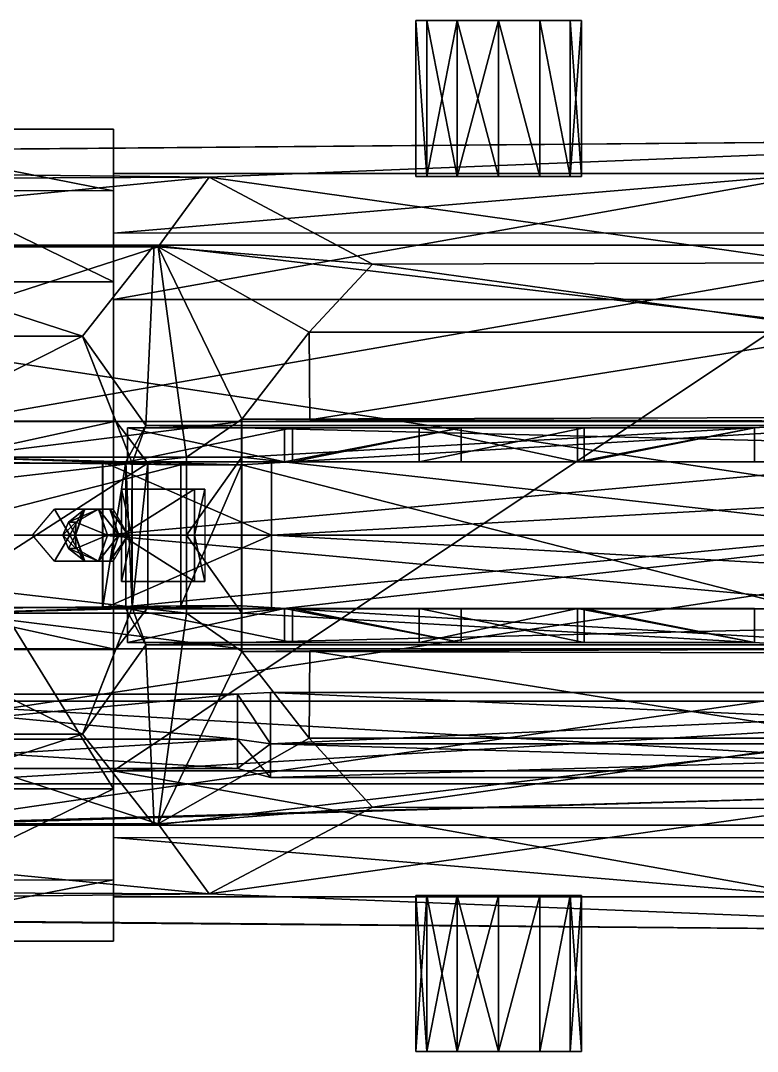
# Model space of a CAD drawing. Extents: x -4.92 to 4.89, y -0.62 to 0.62.
# Drawn here: x -1.31 to -0.809, y -0.351 to 0.35 of the extents above; entities that cross this region are included whole.
import ezdxf

# ---------------------------------------------------------------- set-up
doc = ezdxf.new("R2010")
doc.units = 0

msp = doc.modelspace()

# ---------------------------------------------------------------- linework, layer by layer
for points in [[(-1.03383, 0.24373, 2.25031), (-1.04137, 0.34972, 2.22217), (-1.04137, 0.24373, 2.22217)], [(-1.04137, 0.34972, 2.22217), (-1.03383, 0.24373, 2.19403), (-1.04137, 0.24373, 2.22217)], [(-1.03383, 0.24373, 2.25031), (-1.03383, 0.34972, 2.25031), (-1.04137, 0.34972, 2.22217)], [(-1.04137, 0.34972, 2.22217), (-1.03383, 0.34972, 2.19403), (-1.03383, 0.24373, 2.19403)], [(-1.03383, 0.34972, 2.19403), (-1.04137, 0.34972, 2.22217), (-0.98509, 0.34972, 2.27845)], [(-1.04137, 0.34972, 2.22217), (-1.03383, 0.34972, 2.25031), (-0.98509, 0.34972, 2.27845)], [(-1.01323, 0.34972, 2.27091), (-1.03383, 0.24373, 2.25031), (-1.01323, 0.24373, 2.27091)], [(-1.03383, 0.34972, 2.19403), (-0.98509, 0.34972, 2.27845), (-0.98509, 0.34972, 2.16589)], [(-1.03383, 0.34972, 2.19403), (-1.01323, 0.24373, 2.17343), (-1.03383, 0.24373, 2.19403)], [(-1.01323, 0.34972, 2.27091), (-1.03383, 0.34972, 2.25031), (-1.03383, 0.24373, 2.25031)], [(-0.98509, 0.34972, 2.16589), (-1.01323, 0.34972, 2.17343), (-1.03383, 0.34972, 2.19403)], [(-1.03383, 0.34972, 2.25031), (-1.01323, 0.34972, 2.27091), (-0.98509, 0.34972, 2.27845)], [(-1.03383, 0.34972, 2.19403), (-1.01323, 0.34972, 2.17343), (-1.01323, 0.24373, 2.17343)], [(-0.98509, 0.34972, 2.27845), (-1.01323, 0.24373, 2.27091), (-0.98509, 0.24373, 2.27845)], [(-1.01323, 0.34972, 2.17343), (-0.98509, 0.24373, 2.16589), (-1.01323, 0.24373, 2.17343)], [(-0.98509, 0.34972, 2.27845), (-1.01323, 0.34972, 2.27091), (-1.01323, 0.24373, 2.27091)], [(-1.01323, 0.34972, 2.17343), (-0.98509, 0.34972, 2.16589), (-0.98509, 0.24373, 2.16589)], [(-0.98509, 0.34972, 2.16589), (-0.95695, 0.24373, 2.17343), (-0.98509, 0.24373, 2.16589)], [(-0.95695, 0.24373, 2.27091), (-0.98509, 0.34972, 2.27845), (-0.98509, 0.24373, 2.27845)], [(-0.98509, 0.34972, 2.16589), (-0.95695, 0.34972, 2.17343), (-0.95695, 0.24373, 2.17343)], [(-0.95695, 0.24373, 2.27091), (-0.95695, 0.34972, 2.27091), (-0.98509, 0.34972, 2.27845)], [(-0.93635, 0.34972, 2.19403), (-0.95695, 0.34972, 2.17343), (-0.98509, 0.34972, 2.16589)], [(-0.98509, 0.34972, 2.27845), (-0.95695, 0.34972, 2.27091), (-0.93635, 0.34972, 2.25031)], [(-0.93635, 0.34972, 2.25031), (-0.92881, 0.34972, 2.22217), (-0.98509, 0.34972, 2.27845)], [(-0.93635, 0.34972, 2.19403), (-0.98509, 0.34972, 2.16589), (-0.98509, 0.34972, 2.27845)], [(-0.98509, 0.34972, 2.27845), (-0.92881, 0.34972, 2.22217), (-0.93635, 0.34972, 2.19403)], [(-0.95695, 0.34972, 2.17343), (-0.93635, 0.24373, 2.19403), (-0.95695, 0.24373, 2.17343)], [(-0.93635, 0.24373, 2.25031), (-0.95695, 0.34972, 2.27091), (-0.95695, 0.24373, 2.27091)], [(-0.95695, 0.34972, 2.17343), (-0.93635, 0.34972, 2.19403), (-0.93635, 0.24373, 2.19403)], [(-0.93635, 0.24373, 2.25031), (-0.93635, 0.34972, 2.25031), (-0.95695, 0.34972, 2.27091)], [(-0.93635, 0.34972, 2.19403), (-0.92881, 0.24373, 2.22217), (-0.93635, 0.24373, 2.19403)], [(-0.92881, 0.34972, 2.22217), (-0.93635, 0.24373, 2.25031), (-0.92881, 0.24373, 2.22217)], [(-0.93635, 0.34972, 2.19403), (-0.92881, 0.34972, 2.22217), (-0.92881, 0.24373, 2.22217)], [(-0.92881, 0.34972, 2.22217), (-0.93635, 0.34972, 2.25031), (-0.93635, 0.24373, 2.25031)], [(-1.24681, 0.27597, 2.167), (-1.45983, 0.27597, 2.30924), (-1.24681, 0.27597, 2.3064)], [(-1.24681, 0.2341, 2.03777), (-1.45983, 0.27597, 2.1638), (-1.24681, 0.27597, 2.167)], [(-1.24681, 0.17227, 2.40584), (-1.45983, 0.27597, 2.30924), (-1.45983, 0.17227, 2.40868)], [(-1.24681, 0.27597, 2.167), (-1.45983, 0.27597, 2.1638), (-1.45983, 0.27597, 2.30924)], [(-1.24681, 0.2341, 2.03777), (-1.45983, 0.2341, 2.03777), (-1.45983, 0.27597, 2.1638)], [(-1.24681, 0.17227, 2.40584), (-1.24681, 0.27597, 2.3064), (-1.45983, 0.27597, 2.30924)], [(-1.24681, 0.24573, 2.2935), (-1.24681, 0.27597, 2.167), (-1.24681, 0.27597, 2.3064)], [(-1.24681, 0.2341, 2.03777), (-1.24681, 0.27597, 2.167), (-1.24681, 0.24573, 2.17176)], [(-1.24681, 0.24573, 2.2935), (-1.24681, 0.24573, 2.17176), (-1.24681, 0.27597, 2.167)], [(-1.24681, 0.24573, 2.2935), (-1.24681, 0.27597, 2.3064), (-1.24681, 0.17227, 2.40584)], [(-2.22207, 0.25438, 2.04006), (-0.53981, 0.26907, 2.03551), (-2.21262, 0.255, 2.00946)], [(-0.53975, 0, 2.03933), (-0.53981, 0.26907, 2.03551), (-2.22207, 0.25438, 2.04006)], [(-1.18173, 0.24329, 1.94721), (-2.21262, 0.255, 2.00946), (-0.53981, 0.26907, 2.03551)], [(-1.18173, 0.24329, 1.94721), (-0.53981, 0.26907, 2.03551), (-0.76918, 0.18516, 1.71694)], [(-0.53975, 0, 2.03933), (-2.22207, 0.25438, 2.04006), (-2.22207, 0, 2.04006)], [(-1.18173, 0.24329, 1.94721), (-1.71373, 0.24112, 1.94777), (-2.21262, 0.255, 2.00946)], [(-1.24681, 0.2341, 2.03777), (-1.24681, 0.24573, 2.17176), (-1.24681, 0.20531, 2.03777)], [(-1.24681, 0.24573, 2.2935), (-1.24681, 0.17227, 2.40584), (-1.24681, 0.16011, 2.3756)], [(-0.76713, 0.24573, 2.29634), (-1.24681, 0.24573, 2.17176), (-1.24681, 0.24573, 2.2935)], [(-1.24681, 0.20531, 2.03777), (-0.76713, 0.24573, 2.16855), (-0.76713, 0.20531, 2.03777)], [(-0.76713, 0.24573, 2.29634), (-1.24681, 0.16011, 2.3756), (-0.76713, 0.16011, 2.37844)], [(-0.76713, 0.24573, 2.29634), (-0.76713, 0.24573, 2.16855), (-1.24681, 0.24573, 2.17176)], [(-1.24681, 0.20531, 2.03777), (-1.24681, 0.24573, 2.17176), (-0.76713, 0.24573, 2.16855)], [(-0.76713, 0.24573, 2.29634), (-1.24681, 0.24573, 2.2935), (-1.24681, 0.16011, 2.3756)], [(-1.18173, 0.24329, 1.94721), (-1.66994, 0.19602, 1.89573), (-1.71373, 0.24112, 1.94777)], [(-1.18173, 0.24329, 1.94721), (-1.2164, 0.19602, 1.89573), (-1.66994, 0.19602, 1.89573)], [(-1.07074, 0.18421, 1.71835), (-1.2164, 0.19602, 1.89573), (-1.18173, 0.24329, 1.94721)], [(-1.18173, 0.24329, 1.94721), (-0.76918, 0.18516, 1.71694), (-1.07074, 0.18421, 1.71835)], [(-1.38508, 0.19714, 0.54631), (-1.21911, 0.19714, 0.17546), (-1.45871, 0.19714, 0.17699)], [(-1.26786, 0.13517, 0.04775), (-1.45871, 0.19714, 0.17699), (-1.21911, 0.19714, 0.17546)], [(-1.26786, 0.13517, 0.04775), (-1.44246, 0.13517, 0.04775), (-1.45871, 0.19714, 0.17699)], [(-1.35572, 0.07726, 0.6502), (-0.66686, 0.19714, 0.54631), (-1.38508, 0.19714, 0.54631)], [(-1.38508, 0.19714, 0.54631), (-0.66686, 0.19714, 0.54631), (-1.21911, 0.19714, 0.17546)], [(-1.35572, 0.07726, 0.6502), (-0.55903, 0.07726, 0.66343), (-0.66686, 0.19714, 0.54631)], [(-1.26786, 0.13517, 0.04775), (-1.21911, 0.19714, 0.17546), (-1.22468, 0.0745, 0.0974)], [(-0.18799, 0.0745, 0.09654), (-1.22468, 0.0745, 0.0974), (-1.21911, 0.19714, 0.17546)], [(-0.18799, 0.0745, 0.09654), (-1.21911, 0.19714, 0.17546), (-0.15232, 0.19714, 0.16852)], [(-0.15232, 0.19714, 0.16852), (-1.21911, 0.19714, 0.17546), (-0.66686, 0.19714, 0.54631)], [(-1.2164, 0.19602, 1.89573), (-1.65907, 0.05295, 1.85537), (-1.66994, 0.19602, 1.89573)], [(-1.2164, 0.19602, 1.89573), (-1.19719, 0.05295, 1.84699), (-1.65907, 0.05295, 1.85537)], [(-1.11379, 0.13789, 1.66735), (-1.15947, 0.07895, 1.75312), (-1.2164, 0.19602, 1.89573)], [(-1.15947, 0.07895, 1.75312), (-1.19719, 0.05295, 1.84699), (-1.2164, 0.19602, 1.89573)], [(-1.07074, 0.18421, 1.71835), (-1.11379, 0.13789, 1.66735), (-1.2164, 0.19602, 1.89573)], [(-1.07074, 0.18421, 1.71835), (-0.73965, 0.13789, 1.67025), (-1.11379, 0.13789, 1.66735)], [(-1.07074, 0.18421, 1.71835), (-0.76918, 0.18516, 1.71694), (-0.73965, 0.13789, 1.67025)], [(-1.45983, 0.17227, 2.40868), (-1.24681, -0.17227, 2.40584), (-1.24681, 0.17227, 2.40584)], [(-1.45983, 0.17227, 2.40868), (-1.45983, -0.17227, 2.40868), (-1.24681, -0.17227, 2.40584)], [(-1.24681, 0.16011, 2.3756), (-1.24681, 0.17227, 2.40584), (-1.24681, -0.17227, 2.40584)], [(-0.76713, 0.16011, 2.37844), (-1.24681, -0.16011, 2.3756), (-0.76713, -0.16011, 2.37844)], [(-1.24681, 0.16011, 2.3756), (-1.24681, -0.17227, 2.40584), (-1.24681, -0.16011, 2.3756)], [(-0.76713, 0.16011, 2.37844), (-1.24681, 0.16011, 2.3756), (-1.24681, -0.16011, 2.3756)], [(-1.3828, 0.0776, 0.01099), (-1.44246, 0.13517, 0.04775), (-1.26786, 0.13517, 0.04775)], [(-1.3828, 0.0776, 0.01099), (-1.26786, 0.13517, 0.04775), (-1.24517, 0.0776, 0.01214)], [(-1.26786, 0.13517, 0.04775), (-1.22468, 0.0745, 0.0974), (-1.23414, 0.04902, 0.07767)], [(-1.23414, 0.04902, 0.07767), (-1.24517, 0.0776, 0.01214), (-1.26786, 0.13517, 0.04775)], [(-1.11379, 0.13789, 1.66735), (-1.11337, 0.07847, 1.66735), (-1.15947, 0.07895, 1.75312)], [(-0.73965, 0.13789, 1.67025), (-1.11337, 0.07847, 1.66735), (-1.11379, 0.13789, 1.66735)], [(-0.73965, 0.13789, 1.67025), (-0.7354, 0.07754, 1.67649), (-1.11337, 0.07847, 1.66735)], [(-1.24517, 0.0776, 0.01214), (-1.37582, 0.04902, 0.00276), (-1.3828, 0.0776, 0.01099)], [(-1.24517, 0.0776, 0.01214), (-1.2234, 0.04902, 0.00276), (-1.37582, 0.04902, 0.00276)], [(-1.15983, 0.07726, 0.7508), (-1.35572, 0.05295, 0.6502), (-1.15983, 0.04791, 0.7508)], [(-1.15983, 0.07726, 0.7508), (-0.55903, 0.07726, 0.66343), (-1.35572, 0.07726, 0.6502)], [(-1.15983, 0.07726, 0.7508), (-1.35572, 0.07726, 0.6502), (-1.35572, 0.05295, 0.6502)], [(-1.23414, 0.04902, 0.07767), (-1.2234, 0.04902, 0.00276), (-1.24517, 0.0776, 0.01214)], [(-1.15947, 0.07895, 1.75312), (-1.15947, 0.05295, 1.75312), (-1.19719, 0.05295, 1.84699)], [(-1.15983, 0.04791, 0.7508), (-0.67193, -0.07726, 0.74084), (-0.67193, 0.07726, 0.74084)], [(-0.67193, 0.07726, 0.74084), (-1.15983, 0.07726, 0.7508), (-1.15983, 0.04791, 0.7508)], [(-1.15983, 0.07726, 0.7508), (-0.67193, 0.07726, 0.74084), (-0.55903, 0.07726, 0.66343)], [(-0.68513, 0.08019, 1.75029), (-1.15947, 0.05295, 1.75312), (-1.15947, 0.07895, 1.75312)], [(-1.15947, 0.07895, 1.75312), (-0.7354, 0.07754, 1.67649), (-0.68513, 0.08019, 1.75029)], [(-0.68513, 0, 1.75029), (-1.15947, 0.05295, 1.75312), (-0.68513, 0.08019, 1.75029)], [(-1.15947, 0.07895, 1.75312), (-1.11337, 0.07847, 1.66735), (-0.7354, 0.07754, 1.67649)], [(-1.22468, 0.0745, 0.0974), (-1.23834, 0.04993, 0.0974), (-1.23414, 0.04902, 0.07767)], [(-1.22468, 0.0745, 0.0974), (-0.21108, 0.04993, 0.09654), (-1.23834, 0.04993, 0.0974)], [(-1.12517, 0.07293, -0.78622), (-1.23725, 0.04986, -0.78622), (-1.12517, 0.04986, -0.78622)], [(-1.13063, 0.04986, -1.51369), (-1.23725, 0.07293, -0.78622), (-1.13063, 0.07293, -1.51369)], [(-1.13063, 0.07293, -1.51369), (-1.23725, 0.07293, -0.78622), (-1.12517, 0.07293, -0.78622)], [(-1.12517, 0.07293, -0.78622), (-1.23725, 0.07293, -0.78622), (-1.23725, 0.04986, -0.78622)], [(-1.13063, 0.04986, -1.51369), (-1.23725, 0.04986, -0.78622), (-1.23725, 0.07293, -0.78622)], [(-1.22468, 0.0745, 0.0974), (-0.18799, 0.0745, 0.09654), (-0.21108, 0.04993, 0.09654)], [(-1.13063, 0.07293, -1.51369), (-1.12517, 0.07293, -0.78622), (-1.01049, 0.07293, -1.49597)], [(-1.01049, 0.07293, -1.49597), (-1.13063, 0.04986, -1.51369), (-1.13063, 0.07293, -1.51369)], [(-1.01049, 0.07293, -1.49597), (-1.01049, 0.04986, -1.49597), (-1.13063, 0.04986, -1.51369)], [(-1.01049, 0.07293, -1.49597), (-1.12517, 0.04986, -0.78622), (-1.01049, 0.04986, -1.49597)], [(-1.01049, 0.07293, -1.49597), (-1.12517, 0.07293, -0.78622), (-1.12517, 0.04986, -0.78622)], [(-0.9269, 0.07293, -0.78622), (-1.03898, 0.04986, -0.78622), (-0.9269, 0.04986, -0.78622)], [(-0.93134, 0.04986, -1.48429), (-1.03898, 0.07293, -0.78622), (-0.93134, 0.07293, -1.48429)], [(-0.93134, 0.07293, -1.48429), (-1.03898, 0.07293, -0.78622), (-0.9269, 0.07293, -0.78622)], [(-0.9269, 0.07293, -0.78622), (-1.03898, 0.07293, -0.78622), (-1.03898, 0.04986, -0.78622)], [(-0.93134, 0.04986, -1.48429), (-1.03898, 0.04986, -0.78622), (-1.03898, 0.07293, -0.78622)], [(-0.93134, 0.07293, -1.48429), (-0.9269, 0.07293, -0.78622), (-0.8112, 0.07293, -1.46657)], [(-0.8112, 0.07293, -1.46657), (-0.93134, 0.04986, -1.48429), (-0.93134, 0.07293, -1.48429)], [(-0.8112, 0.07293, -1.46657), (-0.8112, 0.04986, -1.46657), (-0.93134, 0.04986, -1.48429)], [(-0.8112, 0.07293, -1.46657), (-0.9269, 0.04986, -0.78622), (-0.8112, 0.04986, -1.46657)], [(-0.8112, 0.07293, -1.46657), (-0.9269, 0.07293, -0.78622), (-0.9269, 0.04986, -0.78622)], [(-1.19719, 0.05295, 1.84699), (-1.65907, 0, 1.85537), (-1.65907, 0.05295, 1.85537)], [(-1.19719, 0.05295, 1.84699), (-1.19719, 0, 1.84699), (-1.65907, 0, 1.85537)], [(-1.35572, 0.05295, 0.6502), (-1.59514, 0.05295, 0.84718), (-1.20092, 0.04791, 0.84502)], [(-1.20092, 0.04791, 0.84502), (-1.59514, 0.05295, 0.84718), (-1.59514, -0.05295, 0.84718)], [(-1.35572, 0.05295, 0.6502), (-1.20092, 0.04791, 0.84502), (-1.15983, 0.04791, 0.7508)], [(-1.25416, -0.04993, 0.22007), (-1.23834, 0.04993, 0.0974), (-1.25416, 0.04993, 0.22007)], [(-1.23834, 0.04993, 0.0974), (-0.21108, 0.04993, 0.21921), (-1.25416, 0.04993, 0.22007)], [(-0.21108, 0.04993, 0.21921), (-1.25416, -0.04993, 0.22007), (-1.25416, 0.04993, 0.22007)], [(-1.25416, -0.04993, 0.22007), (-1.23834, -0.04993, 0.0974), (-1.23834, 0.04993, 0.0974)], [(-0.21108, 0.04993, 0.21921), (-0.21108, -0.04993, 0.21921), (-1.25416, -0.04993, 0.22007)], [(-1.2539, 0.04993, -0.78532), (-1.13936, 0, -1.53497), (-1.2539, 0, -0.78532)], [(-1.2539, 0, -0.78532), (-0.70607, 0.04993, -0.78574), (-1.2539, 0.04993, -0.78532)], [(-1.13936, 0.04993, -1.53497), (-1.2539, 0.04993, -0.78532), (-0.70607, 0.04993, -0.78574)], [(-1.2539, 0.04993, -0.78532), (-1.13936, 0.04993, -1.53497), (-1.13936, 0, -1.53497)], [(-1.2539, 0, -0.78532), (-0.70607, 0, -0.78574), (-0.70607, 0.04993, -0.78574)], [(-1.23834, 0.04993, 0.0974), (-1.23414, -0.04902, 0.07767), (-1.23414, 0.04902, 0.07767)], [(-1.23834, 0.04993, 0.0974), (-1.23834, -0.04993, 0.0974), (-1.23414, -0.04902, 0.07767)], [(-1.23834, 0.04993, 0.0974), (-0.21108, 0.04993, 0.09654), (-0.21108, 0.04993, 0.21921)], [(-1.15947, 0.05295, 1.75312), (-1.19719, 0, 1.84699), (-1.19719, 0.05295, 1.84699)], [(-1.15947, 0.05295, 1.75312), (-1.15947, 0, 1.75312), (-1.19719, 0, 1.84699)], [(-0.68513, 0, 1.75029), (-1.15947, 0, 1.75312), (-1.15947, 0.05295, 1.75312)], [(-1.13936, 0.04993, -1.53497), (-0.70607, 0.04993, -0.78574), (-0.24762, 0.04993, -1.38692)], [(-0.24762, 0.04993, -1.38692), (-1.13936, 0, -1.53497), (-1.13936, 0.04993, -1.53497)], [(-0.24762, 0.04993, -1.38692), (-0.24762, 0, -1.38692), (-1.13936, 0, -1.53497)], [(-1.20092, 0.04791, 0.84502), (-1.59514, -0.05295, 0.84718), (-1.20092, -0.04791, 0.84502)], [(-1.2234, 0.04902, 0.00276), (-1.37582, -0.04902, 0.00276), (-1.37582, 0.04902, 0.00276)], [(-1.2234, 0.04902, 0.00276), (-1.2234, -0.04902, 0.00276), (-1.37582, -0.04902, 0.00276)], [(-1.2234, 0.04902, 0.00276), (-1.23414, -0.04902, 0.07767), (-1.2234, -0.04902, 0.00276)], [(-1.2234, 0.04902, 0.00276), (-1.23414, 0.04902, 0.07767), (-1.23414, -0.04902, 0.07767)], [(-1.15983, 0.04791, 0.7508), (-1.20092, -0.04791, 0.84502), (-1.15983, -0.04791, 0.7508)], [(-1.15983, 0.04791, 0.7508), (-1.20092, 0.04791, 0.84502), (-1.20092, -0.04791, 0.84502)], [(-1.15983, 0.04791, 0.7508), (-1.15983, -0.04791, 0.7508), (-0.67193, -0.07726, 0.74084)], [(-1.19169, 0.03139, -1.2342), (-1.2413, 0, -0.90955), (-1.2413, 0.03139, -0.90955)], [(-1.2413, 0.03139, -0.90955), (-1.23437, 0, -0.90849), (-1.23437, 0.03139, -0.90849)], [(-1.19169, 0.03139, -1.2342), (-1.19169, 0, -1.2342), (-1.2413, 0, -0.90955)], [(-1.2413, 0.03139, -0.90955), (-1.2413, 0, -0.90955), (-1.23437, 0, -0.90849)], [(-1.19169, 0.03139, -1.2342), (-1.2413, 0.03139, -0.90955), (-1.23437, 0.03139, -0.90849)], [(-1.19169, 0.03139, -1.2342), (-1.23437, 0.03139, -0.90849), (-1.18477, 0.03139, -1.23314)], [(-1.18477, 0.03139, -1.23314), (-1.19169, 0, -1.2342), (-1.19169, 0.03139, -1.2342)], [(-1.18477, 0.03139, -1.23314), (-1.18477, 0, -1.23314), (-1.19169, 0, -1.2342)], [(-1.28691, 0.01763, 0.00208), (-1.27643, 0, -0.02704), (-1.30173, 0, 0.00208)], [(-1.26688, 0.01763, -0.03092), (-1.28691, 0.01763, 0.00208), (-1.24699, 0.01763, 0.00208)], [(-1.28691, 0.01763, 0.00208), (-1.26688, 0.01763, -0.03092), (-1.27643, 0, -0.02704)], [(-1.27728, 0.00899, -0.12183), (-1.27254, 0, -0.07491), (-1.26628, 0.01763, -0.07566)], [(-1.27728, 0.00899, -0.12183), (-1.25701, 0.01763, -0.07677), (-1.27226, 0.00899, -0.12487)], [(-1.27728, 0.00899, -0.12183), (-1.26628, 0.01763, -0.07566), (-1.25701, 0.01763, -0.07677)], [(-1.26688, 0.01763, -0.03092), (-1.27254, 0, -0.07491), (-1.27643, 0, -0.02704)], [(-1.26688, 0.01763, -0.03092), (-1.26628, 0.01763, -0.07566), (-1.27254, 0, -0.07491)], [(-1.27226, 0.00899, -0.12487), (-1.25701, 0.01763, -0.07677), (-1.25085, 0, -0.07751)], [(-1.26688, 0.01763, -0.03092), (-1.24699, 0.01763, 0.00208), (-1.24919, 0.01763, -0.03954)], [(-1.26628, 0.01763, -0.07566), (-1.26688, 0.01763, -0.03092), (-1.24919, 0.01763, -0.03954)], [(-1.26628, 0.01763, -0.07566), (-1.24919, 0.01763, -0.03954), (-1.25701, 0.01763, -0.07677)], [(-1.25701, 0.01763, -0.07677), (-1.24307, 0, -0.04328), (-1.25085, 0, -0.07751)], [(-1.25701, 0.01763, -0.07677), (-1.24919, 0.01763, -0.03954), (-1.24307, 0, -0.04328)], [(-1.24919, 0.01763, -0.03954), (-1.23687, 0, 0.00208), (-1.24307, 0, -0.04328)], [(-1.24919, 0.01763, -0.03954), (-1.24699, 0.01763, 0.00208), (-1.23687, 0, 0.00208)], [(-1.28115, 0, -0.12759), (-1.27226, 0.00899, -0.12487), (-1.27253, 0, -0.13279)], [(-1.28115, 0, -0.12759), (-1.27728, 0.00899, -0.12183), (-1.27226, 0.00899, -0.12487)], [(-1.27728, 0.00899, -0.12183), (-1.28115, 0, -0.12759), (-1.27254, 0, -0.07491)], [(-1.27226, 0.00899, -0.12487), (-1.25085, 0, -0.07751), (-1.27253, 0, -0.13279)], [(-0.53975, 0, 2.03933), (-2.22207, -0.25438, 2.04006), (-0.53981, -0.26957, 2.03538)], [(-0.53975, 0, 2.03933), (-2.22207, 0, 2.04006), (-2.22207, -0.25438, 2.04006)], [(-1.65907, 0, 1.85537), (-1.19719, -0.05295, 1.84699), (-1.65907, -0.05295, 1.85537)], [(-1.65907, 0, 1.85537), (-1.19719, 0, 1.84699), (-1.19719, -0.05295, 1.84699)], [(-1.28691, -0.01763, 0.00208), (-1.30173, 0, 0.00208), (-1.27643, 0, -0.02704)], [(-1.28691, -0.01763, 0.00208), (-1.27643, 0, -0.02704), (-1.26688, -0.01763, -0.03092)], [(-1.28115, 0, -0.12759), (-1.27226, -0.00899, -0.12487), (-1.27728, -0.00899, -0.12183)], [(-1.27254, 0, -0.07491), (-1.28115, 0, -0.12759), (-1.27728, -0.00899, -0.12183)], [(-1.28115, 0, -0.12759), (-1.27253, 0, -0.13279), (-1.27226, -0.00899, -0.12487)], [(-1.27254, 0, -0.07491), (-1.27728, -0.00899, -0.12183), (-1.26628, -0.01763, -0.07566)], [(-1.26688, -0.01763, -0.03092), (-1.27643, 0, -0.02704), (-1.27254, 0, -0.07491)], [(-1.26688, -0.01763, -0.03092), (-1.27254, 0, -0.07491), (-1.26628, -0.01763, -0.07566)], [(-1.27226, -0.00899, -0.12487), (-1.27253, 0, -0.13279), (-1.25085, 0, -0.07751)], [(-1.27226, -0.00899, -0.12487), (-1.25085, 0, -0.07751), (-1.25701, -0.01763, -0.07677)], [(-1.25701, -0.01763, -0.07677), (-1.24307, 0, -0.04328), (-1.24919, -0.01763, -0.03954)], [(-1.25701, -0.01763, -0.07677), (-1.25085, 0, -0.07751), (-1.24307, 0, -0.04328)], [(-1.13936, 0, -1.53497), (-1.2539, -0.04993, -0.78532), (-1.2539, 0, -0.78532)], [(-0.70607, -0.04993, -0.78574), (-1.2539, 0, -0.78532), (-1.2539, -0.04993, -0.78532)], [(-1.13936, 0, -1.53497), (-1.13936, -0.04993, -1.53497), (-1.2539, -0.04993, -0.78532)], [(-0.70607, -0.04993, -0.78574), (-0.70607, 0, -0.78574), (-1.2539, 0, -0.78532)], [(-1.24919, -0.01763, -0.03954), (-1.23687, 0, 0.00208), (-1.24699, -0.01763, 0.00208)], [(-1.24919, -0.01763, -0.03954), (-1.24307, 0, -0.04328), (-1.23687, 0, 0.00208)], [(-1.2413, 0, -0.90955), (-1.19169, -0.03139, -1.2342), (-1.2413, -0.03139, -0.90955)], [(-1.23437, 0, -0.90849), (-1.2413, -0.03139, -0.90955), (-1.23437, -0.03139, -0.90849)], [(-1.2413, 0, -0.90955), (-1.19169, 0, -1.2342), (-1.19169, -0.03139, -1.2342)], [(-1.23437, 0, -0.90849), (-1.2413, 0, -0.90955), (-1.2413, -0.03139, -0.90955)], [(-1.19719, 0, 1.84699), (-1.15947, -0.05295, 1.75312), (-1.19719, -0.05295, 1.84699)], [(-1.19719, 0, 1.84699), (-1.15947, 0, 1.75312), (-1.15947, -0.05295, 1.75312)], [(-1.19169, 0, -1.2342), (-1.18477, -0.03139, -1.23314), (-1.19169, -0.03139, -1.2342)], [(-1.19169, 0, -1.2342), (-1.18477, 0, -1.23314), (-1.18477, -0.03139, -1.23314)], [(-0.68513, 0, 1.75029), (-1.15947, -0.05295, 1.75312), (-1.15947, 0, 1.75312)], [(-0.68513, 0, 1.75029), (-0.68513, -0.08019, 1.75029), (-1.15947, -0.05295, 1.75312)], [(-1.13936, 0, -1.53497), (-0.24762, -0.04993, -1.38692), (-1.13936, -0.04993, -1.53497)], [(-1.13936, 0, -1.53497), (-0.24762, 0, -1.38692), (-0.24762, -0.04993, -1.38692)], [(-1.27728, -0.00899, -0.12183), (-1.25701, -0.01763, -0.07677), (-1.26628, -0.01763, -0.07566)], [(-1.27728, -0.00899, -0.12183), (-1.27226, -0.00899, -0.12487), (-1.25701, -0.01763, -0.07677)], [(-1.26688, -0.01763, -0.03092), (-1.24699, -0.01763, 0.00208), (-1.28691, -0.01763, 0.00208)], [(-1.26628, -0.01763, -0.07566), (-1.24919, -0.01763, -0.03954), (-1.26688, -0.01763, -0.03092)], [(-1.26688, -0.01763, -0.03092), (-1.24919, -0.01763, -0.03954), (-1.24699, -0.01763, 0.00208)], [(-1.26628, -0.01763, -0.07566), (-1.25701, -0.01763, -0.07677), (-1.24919, -0.01763, -0.03954)], [(-1.23437, -0.03139, -0.90849), (-1.2413, -0.03139, -0.90955), (-1.19169, -0.03139, -1.2342)], [(-1.23437, -0.03139, -0.90849), (-1.19169, -0.03139, -1.2342), (-1.18477, -0.03139, -1.23314)], [(-1.35572, -0.05295, 0.6502), (-1.20092, -0.04791, 0.84502), (-1.59514, -0.05295, 0.84718)], [(-1.24517, -0.0776, 0.01214), (-1.3828, -0.0776, 0.01099), (-1.37582, -0.04902, 0.00276)], [(-1.24517, -0.0776, 0.01214), (-1.37582, -0.04902, 0.00276), (-1.2234, -0.04902, 0.00276)], [(-1.15983, -0.07726, 0.7508), (-1.15983, -0.04791, 0.7508), (-1.35572, -0.05295, 0.6502)], [(-1.35572, -0.05295, 0.6502), (-1.15983, -0.04791, 0.7508), (-1.20092, -0.04791, 0.84502)], [(-1.22468, -0.0745, 0.0974), (-1.26786, -0.13517, 0.04775), (-1.23414, -0.04902, 0.07767)], [(-1.24517, -0.0776, 0.01214), (-1.23414, -0.04902, 0.07767), (-1.26786, -0.13517, 0.04775)], [(-1.24517, -0.0776, 0.01214), (-1.2234, -0.04902, 0.00276), (-1.23414, -0.04902, 0.07767)], [(-1.22468, -0.0745, 0.0974), (-1.23414, -0.04902, 0.07767), (-1.23834, -0.04993, 0.0974)], [(-0.67193, -0.07726, 0.74084), (-1.15983, -0.04791, 0.7508), (-1.15983, -0.07726, 0.7508)], [(-1.65907, -0.05295, 1.85537), (-1.2164, -0.19602, 1.89573), (-1.66994, -0.19602, 1.89573)], [(-1.65907, -0.05295, 1.85537), (-1.19719, -0.05295, 1.84699), (-1.2164, -0.19602, 1.89573)], [(-1.15983, -0.07726, 0.7508), (-1.35572, -0.05295, 0.6502), (-1.35572, -0.07726, 0.6502)], [(-0.21108, -0.04993, 0.21921), (-1.23834, -0.04993, 0.0974), (-1.25416, -0.04993, 0.22007)], [(-1.13936, -0.04993, -1.53497), (-0.70607, -0.04993, -0.78574), (-1.2539, -0.04993, -0.78532)], [(-0.21108, -0.04993, 0.09654), (-1.22468, -0.0745, 0.0974), (-1.23834, -0.04993, 0.0974)], [(-0.21108, -0.04993, 0.21921), (-0.21108, -0.04993, 0.09654), (-1.23834, -0.04993, 0.0974)], [(-1.23725, -0.04986, -0.78622), (-1.12517, -0.07293, -0.78622), (-1.12517, -0.04986, -0.78622)], [(-1.23725, -0.07293, -0.78622), (-1.13063, -0.04986, -1.51369), (-1.13063, -0.07293, -1.51369)], [(-1.23725, -0.04986, -0.78622), (-1.23725, -0.07293, -0.78622), (-1.12517, -0.07293, -0.78622)], [(-1.23725, -0.07293, -0.78622), (-1.23725, -0.04986, -0.78622), (-1.13063, -0.04986, -1.51369)], [(-0.21108, -0.04993, 0.09654), (-0.18799, -0.0745, 0.09654), (-1.22468, -0.0745, 0.0974)], [(-1.15947, -0.07895, 1.75312), (-1.2164, -0.19602, 1.89573), (-1.19719, -0.05295, 1.84699)], [(-1.15947, -0.07895, 1.75312), (-1.19719, -0.05295, 1.84699), (-1.15947, -0.05295, 1.75312)], [(-0.68513, -0.08019, 1.75029), (-1.15947, -0.07895, 1.75312), (-1.15947, -0.05295, 1.75312)], [(-1.13936, -0.04993, -1.53497), (-0.24762, -0.04993, -1.38692), (-0.70607, -0.04993, -0.78574)], [(-1.01049, -0.07293, -1.49597), (-1.13063, -0.04986, -1.51369), (-1.01049, -0.04986, -1.49597)], [(-1.01049, -0.07293, -1.49597), (-1.13063, -0.07293, -1.51369), (-1.13063, -0.04986, -1.51369)], [(-1.12517, -0.04986, -0.78622), (-1.01049, -0.07293, -1.49597), (-1.01049, -0.04986, -1.49597)], [(-1.12517, -0.04986, -0.78622), (-1.12517, -0.07293, -0.78622), (-1.01049, -0.07293, -1.49597)], [(-1.03898, -0.04986, -0.78622), (-0.9269, -0.07293, -0.78622), (-0.9269, -0.04986, -0.78622)], [(-1.03898, -0.07293, -0.78622), (-0.93134, -0.04986, -1.48429), (-0.93134, -0.07293, -1.48429)], [(-1.03898, -0.04986, -0.78622), (-1.03898, -0.07293, -0.78622), (-0.9269, -0.07293, -0.78622)], [(-1.03898, -0.07293, -0.78622), (-1.03898, -0.04986, -0.78622), (-0.93134, -0.04986, -1.48429)], [(-0.8112, -0.07293, -1.46657), (-0.93134, -0.04986, -1.48429), (-0.8112, -0.04986, -1.46657)], [(-0.8112, -0.07293, -1.46657), (-0.93134, -0.07293, -1.48429), (-0.93134, -0.04986, -1.48429)], [(-0.9269, -0.04986, -0.78622), (-0.8112, -0.07293, -1.46657), (-0.8112, -0.04986, -1.46657)], [(-0.9269, -0.04986, -0.78622), (-0.9269, -0.07293, -0.78622), (-0.8112, -0.07293, -1.46657)], [(-1.22468, -0.0745, 0.0974), (-1.21911, -0.19713, 0.17546), (-1.26786, -0.13517, 0.04775)], [(-1.13063, -0.07293, -1.51369), (-1.12517, -0.07293, -0.78622), (-1.23725, -0.07293, -0.78622)], [(-0.18799, -0.0745, 0.09654), (-1.21911, -0.19713, 0.17546), (-1.22468, -0.0745, 0.0974)], [(-0.18799, -0.0745, 0.09654), (-0.15232, -0.19713, 0.16852), (-1.21911, -0.19713, 0.17546)], [(-1.13063, -0.07293, -1.51369), (-1.01049, -0.07293, -1.49597), (-1.12517, -0.07293, -0.78622)], [(-0.93134, -0.07293, -1.48429), (-0.9269, -0.07293, -0.78622), (-1.03898, -0.07293, -0.78622)], [(-0.93134, -0.07293, -1.48429), (-0.8112, -0.07293, -1.46657), (-0.9269, -0.07293, -0.78622)], [(-1.26786, -0.13517, 0.04775), (-1.44246, -0.13517, 0.04775), (-1.3828, -0.0776, 0.01099)], [(-1.39026, -0.19713, 0.54631), (-0.55903, -0.07726, 0.66343), (-1.35572, -0.07726, 0.6502)], [(-1.39026, -0.19713, 0.54631), (-0.43806, -0.19713, 0.54631), (-0.55903, -0.07726, 0.66343)], [(-1.26786, -0.13517, 0.04775), (-1.3828, -0.0776, 0.01099), (-1.24517, -0.0776, 0.01214)], [(-0.55903, -0.07726, 0.66343), (-1.15983, -0.07726, 0.7508), (-1.35572, -0.07726, 0.6502)], [(-1.15947, -0.07895, 1.75312), (-1.11379, -0.13789, 1.66735), (-1.2164, -0.19602, 1.89573)], [(-0.55903, -0.07726, 0.66343), (-0.67193, -0.07726, 0.74084), (-1.15983, -0.07726, 0.7508)], [(-1.15947, -0.07895, 1.75312), (-0.7354, -0.07754, 1.67649), (-1.11337, -0.07847, 1.66735)], [(-1.15947, -0.07895, 1.75312), (-0.68513, -0.08019, 1.75029), (-0.7354, -0.07754, 1.67649)], [(-1.15947, -0.07895, 1.75312), (-1.11337, -0.07847, 1.66735), (-1.11379, -0.13789, 1.66735)], [(-1.11337, -0.07847, 1.66735), (-0.73965, -0.13789, 1.67025), (-1.11379, -0.13789, 1.66735)], [(-1.11337, -0.07847, 1.66735), (-0.7354, -0.07754, 1.67649), (-0.73965, -0.13789, 1.67025)], [(-1.16258, -0.10801, 0.46848), (-1.48626, -0.13856, 0.46309), (-1.16258, -0.13856, 0.46309)], [(-1.16258, -0.13856, 0.38454), (-1.48626, -0.10801, 0.37915), (-1.16258, -0.10801, 0.37915)], [(-1.16258, -0.10801, 0.46848), (-1.48626, -0.10801, 0.46848), (-1.48626, -0.13856, 0.46309)], [(-1.16258, -0.13856, 0.38454), (-1.48626, -0.13856, 0.38454), (-1.48626, -0.10801, 0.37915)], [(-1.1401, -0.14183, 0.37888), (-1.16258, -0.10801, 0.37915), (-1.1401, -0.10688, 0.37271)], [(-1.1401, -0.14183, 0.46875), (-1.1401, -0.10688, 0.47492), (-1.16258, -0.10801, 0.46848)], [(-1.1401, -0.14183, 0.46875), (-1.16258, -0.10801, 0.46848), (-1.16258, -0.13856, 0.46309)], [(-1.1401, -0.14183, 0.37888), (-1.16258, -0.13856, 0.38454), (-1.16258, -0.10801, 0.37915)], [(-0.36703, -0.10688, 0.37271), (-1.1401, -0.14183, 0.37888), (-1.1401, -0.10688, 0.37271)], [(-0.36703, -0.14183, 0.46875), (-1.1401, -0.10688, 0.47492), (-1.1401, -0.14183, 0.46875)], [(-0.36703, -0.10688, 0.37271), (-0.36703, -0.14183, 0.37888), (-1.1401, -0.14183, 0.37888)], [(-0.36703, -0.14183, 0.46875), (-0.36703, -0.10688, 0.47492), (-1.1401, -0.10688, 0.47492)], [(-1.40979, -0.1128, 0.37664), (-0.43634, -0.16901, 0.3759), (-0.43634, -0.1128, 0.3759)], [(-1.38946, -0.1128, 0.46191), (-1.40979, -0.1128, 0.37664), (-0.43634, -0.1128, 0.3759)], [(-1.40979, -0.1128, 0.37664), (-1.40979, -0.16901, 0.37664), (-0.43634, -0.16901, 0.3759)], [(-1.38946, -0.1128, 0.46191), (-0.43634, -0.1128, 0.3759), (-0.44804, -0.1128, 0.46952)], [(-1.38946, -0.16901, 0.46191), (-0.44804, -0.1128, 0.46952), (-0.44804, -0.16901, 0.46952)], [(-1.38946, -0.16901, 0.46191), (-1.38946, -0.1128, 0.46191), (-0.44804, -0.1128, 0.46952)], [(-1.16258, -0.13856, 0.46309), (-1.48626, -0.1585, 0.43933), (-1.16258, -0.1585, 0.43933)], [(-1.16258, -0.1585, 0.4083), (-1.48626, -0.13856, 0.38454), (-1.16258, -0.13856, 0.38454)], [(-1.16258, -0.13856, 0.46309), (-1.48626, -0.13856, 0.46309), (-1.48626, -0.1585, 0.43933)], [(-1.16258, -0.1585, 0.4083), (-1.48626, -0.1585, 0.4083), (-1.48626, -0.13856, 0.38454)], [(-1.26786, -0.13517, 0.04775), (-1.45871, -0.19713, 0.17699), (-1.44246, -0.13517, 0.04775)], [(-1.26786, -0.13517, 0.04775), (-1.21911, -0.19713, 0.17546), (-1.45871, -0.19713, 0.17699)], [(-1.2164, -0.19602, 1.89573), (-1.11379, -0.13789, 1.66735), (-1.07074, -0.18472, 1.71822)], [(-1.1401, -0.16465, 0.44156), (-1.16258, -0.13856, 0.46309), (-1.16258, -0.1585, 0.43933)], [(-1.1401, -0.14183, 0.37888), (-1.16258, -0.1585, 0.4083), (-1.16258, -0.13856, 0.38454)], [(-1.1401, -0.16465, 0.44156), (-1.1401, -0.14183, 0.46875), (-1.16258, -0.13856, 0.46309)], [(-1.07074, -0.18472, 1.71822), (-1.11379, -0.13789, 1.66735), (-0.73965, -0.13789, 1.67025)], [(-1.07074, -0.18472, 1.71822), (-0.73965, -0.13789, 1.67025), (-0.76919, -0.18567, 1.71681)], [(-1.1401, -0.14183, 0.37888), (-1.1401, -0.16465, 0.40607), (-1.16258, -0.1585, 0.4083)], [(-0.36703, -0.14183, 0.37888), (-1.1401, -0.16465, 0.40607), (-1.1401, -0.14183, 0.37888)], [(-0.36703, -0.16465, 0.44156), (-1.1401, -0.14183, 0.46875), (-1.1401, -0.16465, 0.44156)], [(-0.36703, -0.14183, 0.37888), (-0.36703, -0.16465, 0.40607), (-1.1401, -0.16465, 0.40607)], [(-0.36703, -0.16465, 0.44156), (-0.36703, -0.14183, 0.46875), (-1.1401, -0.14183, 0.46875)], [(-1.16258, -0.1585, 0.43933), (-1.48626, -0.1585, 0.4083), (-1.16258, -0.1585, 0.4083)], [(-1.16258, -0.1585, 0.43933), (-1.48626, -0.1585, 0.43933), (-1.48626, -0.1585, 0.4083)], [(-0.76713, -0.24573, 2.29634), (-1.24681, -0.16011, 2.3756), (-1.24681, -0.24573, 2.2935)], [(-1.24681, -0.24573, 2.2935), (-1.24681, -0.16011, 2.3756), (-1.24681, -0.17227, 2.40584)], [(-0.76713, -0.24573, 2.29634), (-0.76713, -0.16011, 2.37844), (-1.24681, -0.16011, 2.3756)], [(-1.1401, -0.16465, 0.40607), (-1.16258, -0.1585, 0.43933), (-1.16258, -0.1585, 0.4083)], [(-1.1401, -0.16465, 0.40607), (-1.1401, -0.16465, 0.44156), (-1.16258, -0.1585, 0.43933)], [(-0.36703, -0.16465, 0.40607), (-1.1401, -0.16465, 0.44156), (-1.1401, -0.16465, 0.40607)], [(-0.36703, -0.16465, 0.40607), (-0.36703, -0.16465, 0.44156), (-1.1401, -0.16465, 0.44156)], [(-1.24681, -0.17227, 2.40584), (-1.45983, -0.27597, 2.30924), (-1.24681, -0.27597, 2.3064)], [(-1.24681, -0.17227, 2.40584), (-1.45983, -0.17227, 2.40868), (-1.45983, -0.27597, 2.30924)], [(-0.43634, -0.16901, 0.3759), (-1.42185, -0.19713, 0.33658), (-0.40456, -0.19713, 0.33658)], [(-0.43634, -0.16901, 0.3759), (-1.40979, -0.16901, 0.37664), (-1.42185, -0.19713, 0.33658)], [(-1.39026, -0.19713, 0.52061), (-0.44804, -0.16901, 0.46952), (-0.43615, -0.19713, 0.52061)], [(-1.39026, -0.19713, 0.52061), (-1.38946, -0.16901, 0.46191), (-0.44804, -0.16901, 0.46952)], [(-1.24681, -0.24573, 2.2935), (-1.24681, -0.17227, 2.40584), (-1.24681, -0.27597, 2.3064)], [(-1.2164, -0.19602, 1.89573), (-1.07074, -0.18472, 1.71822), (-1.18174, -0.2438, 1.94708)], [(-1.18174, -0.2438, 1.94708), (-1.07074, -0.18472, 1.71822), (-0.76919, -0.18567, 1.71681)], [(-1.18174, -0.2438, 1.94708), (-0.76919, -0.18567, 1.71681), (-0.53981, -0.26957, 2.03538)], [(-1.66994, -0.19602, 1.89573), (-1.18174, -0.2438, 1.94708), (-1.71373, -0.24162, 1.94764)], [(-1.66994, -0.19602, 1.89573), (-1.2164, -0.19602, 1.89573), (-1.18174, -0.2438, 1.94708)], [(-1.42185, -0.19713, 0.30788), (-1.45871, -0.19713, 0.17699), (-1.21911, -0.19713, 0.17546)], [(-1.42185, -0.19713, 0.30788), (-0.40456, -0.19713, 0.33658), (-1.42185, -0.19713, 0.33658)], [(-1.42185, -0.19713, 0.30788), (-0.3851, -0.19713, 0.30216), (-0.40456, -0.19713, 0.33658)], [(-0.3851, -0.19713, 0.30216), (-1.42185, -0.19713, 0.30788), (-1.21911, -0.19713, 0.17546)], [(-0.43806, -0.19713, 0.54631), (-1.39026, -0.19713, 0.52061), (-0.43615, -0.19713, 0.52061)], [(-0.43806, -0.19713, 0.54631), (-1.39026, -0.19713, 0.54631), (-1.39026, -0.19713, 0.52061)], [(-0.3851, -0.19713, 0.30216), (-1.21911, -0.19713, 0.17546), (-0.15232, -0.19713, 0.16852)], [(-1.24681, -0.24573, 2.17176), (-1.24681, -0.2341, 2.03777), (-1.24681, -0.20531, 2.03777)], [(-0.76713, -0.24573, 2.16855), (-1.24681, -0.20531, 2.03777), (-0.76713, -0.20531, 2.03777)], [(-0.76713, -0.24573, 2.16855), (-1.24681, -0.24573, 2.17176), (-1.24681, -0.20531, 2.03777)], [(-1.45983, -0.27597, 2.1638), (-1.24681, -0.2341, 2.03777), (-1.24681, -0.27597, 2.167)], [(-1.45983, -0.27597, 2.1638), (-1.45983, -0.2341, 2.03777), (-1.24681, -0.2341, 2.03777)], [(-1.24681, -0.24573, 2.17176), (-1.24681, -0.27597, 2.167), (-1.24681, -0.2341, 2.03777)], [(-1.18174, -0.2438, 1.94708), (-2.21263, -0.2555, 2.00933), (-1.71373, -0.24162, 1.94764)], [(-1.18174, -0.2438, 1.94708), (-0.53981, -0.26957, 2.03538), (-2.21263, -0.2555, 2.00933)], [(-1.03383, -0.35077, 2.19403), (-1.04137, -0.24477, 2.22217), (-1.03383, -0.24477, 2.19403)], [(-1.04137, -0.35077, 2.22217), (-1.03383, -0.24477, 2.25031), (-1.04137, -0.24477, 2.22217)], [(-1.03383, -0.35077, 2.19403), (-1.04137, -0.35077, 2.22217), (-1.04137, -0.24477, 2.22217)], [(-1.04137, -0.35077, 2.22217), (-1.03383, -0.35077, 2.25031), (-1.03383, -0.24477, 2.25031)], [(-1.01323, -0.35077, 2.17343), (-1.03383, -0.24477, 2.19403), (-1.01323, -0.24477, 2.17343)], [(-1.03383, -0.35077, 2.25031), (-1.01323, -0.24477, 2.27091), (-1.03383, -0.24477, 2.25031)], [(-1.01323, -0.35077, 2.17343), (-1.03383, -0.35077, 2.19403), (-1.03383, -0.24477, 2.19403)], [(-1.03383, -0.35077, 2.25031), (-1.01323, -0.35077, 2.27091), (-1.01323, -0.24477, 2.27091)], [(-0.98509, -0.35077, 2.16589), (-1.01323, -0.24477, 2.17343), (-0.98509, -0.24477, 2.16589)], [(-1.01323, -0.35077, 2.27091), (-0.98509, -0.24477, 2.27845), (-1.01323, -0.24477, 2.27091)], [(-0.98509, -0.35077, 2.16589), (-1.01323, -0.35077, 2.17343), (-1.01323, -0.24477, 2.17343)], [(-1.01323, -0.35077, 2.27091), (-0.98509, -0.35077, 2.27845), (-0.98509, -0.24477, 2.27845)], [(-0.98509, -0.35077, 2.27845), (-0.95695, -0.24477, 2.27091), (-0.98509, -0.24477, 2.27845)], [(-0.95695, -0.24477, 2.17343), (-0.98509, -0.35077, 2.16589), (-0.98509, -0.24477, 2.16589)], [(-0.98509, -0.35077, 2.27845), (-0.95695, -0.35077, 2.27091), (-0.95695, -0.24477, 2.27091)], [(-0.95695, -0.24477, 2.17343), (-0.95695, -0.35077, 2.17343), (-0.98509, -0.35077, 2.16589)], [(-0.95695, -0.35077, 2.27091), (-0.93635, -0.24477, 2.25031), (-0.95695, -0.24477, 2.27091)], [(-0.93635, -0.24477, 2.19403), (-0.95695, -0.35077, 2.17343), (-0.95695, -0.24477, 2.17343)], [(-0.95695, -0.35077, 2.27091), (-0.93635, -0.35077, 2.25031), (-0.93635, -0.24477, 2.25031)], [(-0.93635, -0.24477, 2.19403), (-0.93635, -0.35077, 2.19403), (-0.95695, -0.35077, 2.17343)], [(-0.93635, -0.35077, 2.25031), (-0.92881, -0.24477, 2.22217), (-0.93635, -0.24477, 2.25031)], [(-0.92881, -0.35077, 2.22217), (-0.93635, -0.24477, 2.19403), (-0.92881, -0.24477, 2.22217)], [(-0.93635, -0.35077, 2.25031), (-0.92881, -0.35077, 2.22217), (-0.92881, -0.24477, 2.22217)], [(-0.92881, -0.35077, 2.22217), (-0.93635, -0.35077, 2.19403), (-0.93635, -0.24477, 2.19403)], [(-1.24681, -0.27597, 2.167), (-1.24681, -0.24573, 2.2935), (-1.24681, -0.27597, 2.3064)], [(-1.24681, -0.24573, 2.17176), (-0.76713, -0.24573, 2.29634), (-1.24681, -0.24573, 2.2935)], [(-1.24681, -0.27597, 2.167), (-1.24681, -0.24573, 2.17176), (-1.24681, -0.24573, 2.2935)], [(-1.24681, -0.24573, 2.17176), (-0.76713, -0.24573, 2.16855), (-0.76713, -0.24573, 2.29634)], [(-2.22207, -0.25438, 2.04006), (-2.21263, -0.2555, 2.00933), (-0.53981, -0.26957, 2.03538)], [(-1.45983, -0.27597, 2.30924), (-1.24681, -0.27597, 2.167), (-1.24681, -0.27597, 2.3064)], [(-1.45983, -0.27597, 2.30924), (-1.45983, -0.27597, 2.1638), (-1.24681, -0.27597, 2.167)], [(-1.03383, -0.35077, 2.25031), (-1.04137, -0.35077, 2.22217), (-0.98509, -0.35077, 2.16589)], [(-1.04137, -0.35077, 2.22217), (-1.03383, -0.35077, 2.19403), (-0.98509, -0.35077, 2.16589)], [(-1.03383, -0.35077, 2.25031), (-0.98509, -0.35077, 2.16589), (-0.98509, -0.35077, 2.27845)], [(-0.98509, -0.35077, 2.27845), (-1.01323, -0.35077, 2.27091), (-1.03383, -0.35077, 2.25031)], [(-1.03383, -0.35077, 2.19403), (-1.01323, -0.35077, 2.17343), (-0.98509, -0.35077, 2.16589)], [(-0.93635, -0.35077, 2.25031), (-0.95695, -0.35077, 2.27091), (-0.98509, -0.35077, 2.27845)], [(-0.98509, -0.35077, 2.16589), (-0.95695, -0.35077, 2.17343), (-0.93635, -0.35077, 2.19403)], [(-0.93635, -0.35077, 2.19403), (-0.92881, -0.35077, 2.22217), (-0.98509, -0.35077, 2.16589)], [(-0.93635, -0.35077, 2.25031), (-0.98509, -0.35077, 2.27845), (-0.98509, -0.35077, 2.16589)], [(-0.98509, -0.35077, 2.16589), (-0.92881, -0.35077, 2.22217), (-0.93635, -0.35077, 2.25031)]]:
    msp.add_3dface(points)

doc.saveas('drawing.dxf')
